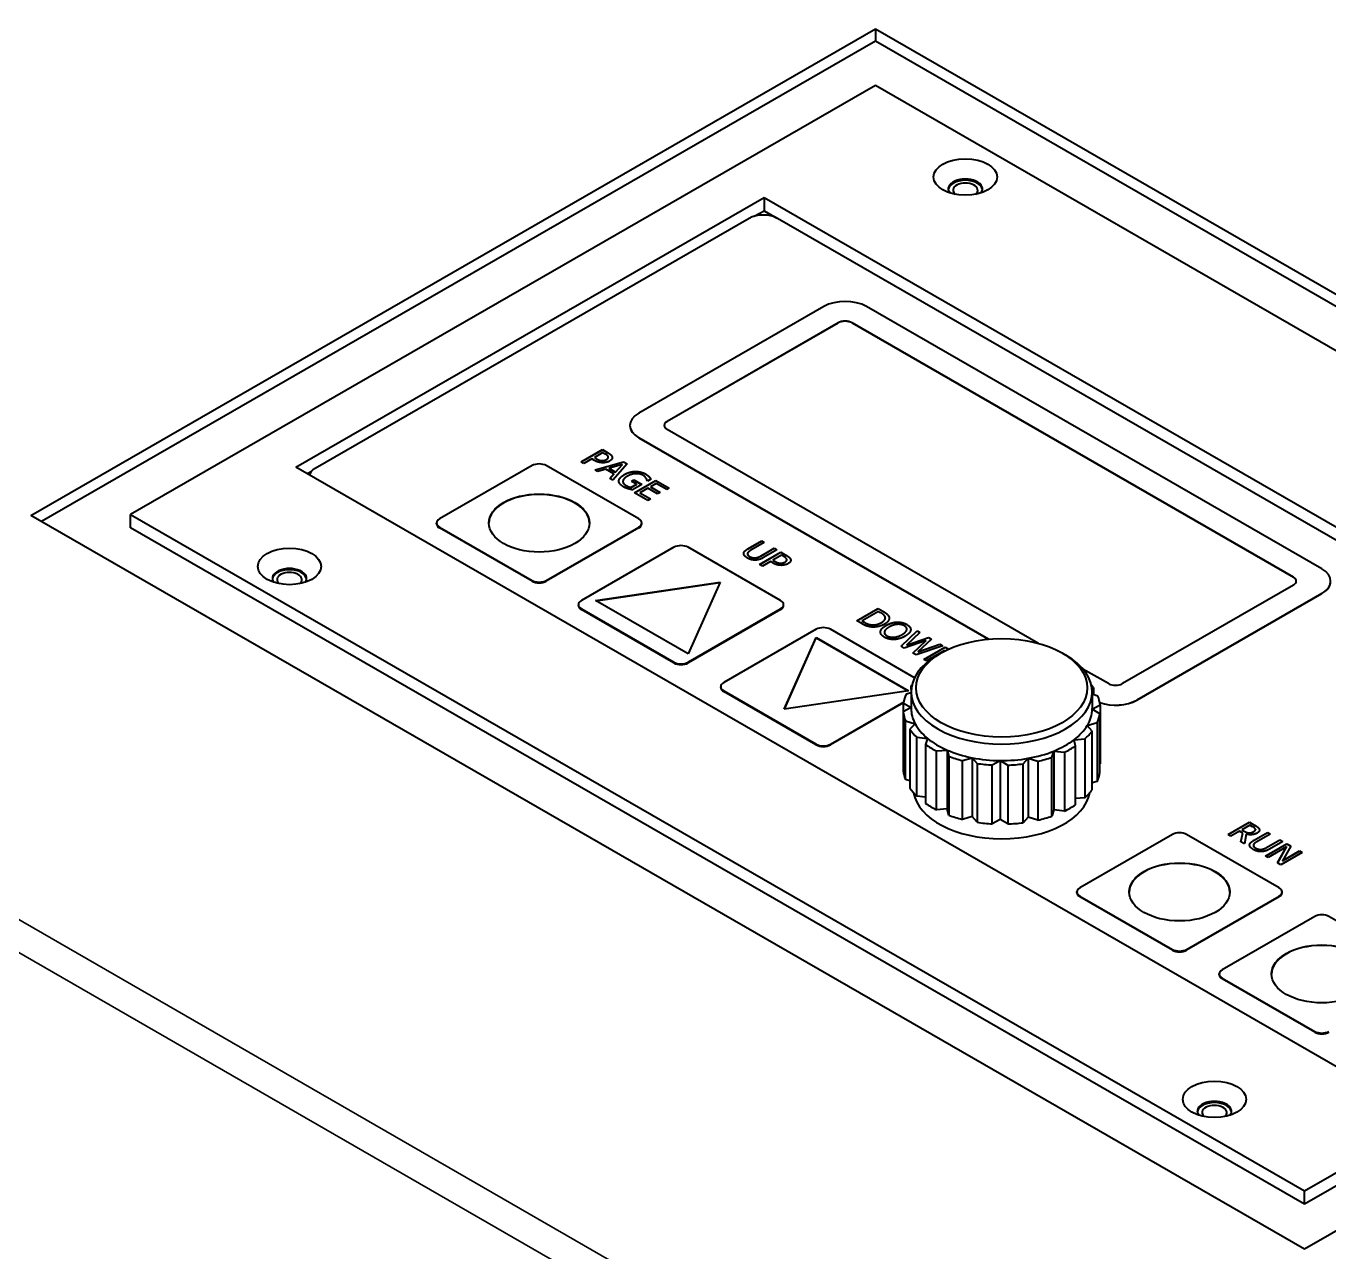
# Model space of a CAD drawing. Header units: millimetres. Extents: x 0 to 1682, y 0 to 1188.
# Drawn here: x 1490.2 to 1542, y 981.8 to 1030.5 of the extents above; entities that cross this region are included whole.
import ezdxf

# ---------------------------------------------------------------- set-up
doc = ezdxf.new("R2010")
doc.units = ezdxf.units.MM
doc.header["$LTSCALE"] = 2
doc.layers.add('가시적인 것(ISO)', color=3, linetype='Continuous', lineweight=40)
doc.layers.add('가시적인 좁은 것(ISO)', color=3, linetype='Continuous', lineweight=35)

msp = doc.modelspace()

# ---------------------------------------------------------------- linework, layer by layer
at = {"layer": '가시적인 것(ISO)'}
for p, q in [((1490.396, 1011.03), (1523.97, 1030.363)), ((1523.97, 1030.363), (1574.598, 1001.208)), ((1523.97, 1030.363), (1523.97, 1029.873)), ((1523.97, 1029.873), (1490.822, 1010.785)), ((1574.172, 1000.963), (1523.97, 1029.873)), ((1523.97, 1028.116), (1494.356, 1011.063)), ((1570.639, 1001.241), (1523.97, 1028.116)), ((1500.932, 1012.944), (1519.543, 1023.661)), ((1519.543, 1023.661), (1519.543, 1023.138)), ((1519.543, 1023.661), (1562.903, 998.692)), ((1519.156, 1022.915), (1519.543, 1023.138)), ((1519.543, 1023.138), (1520.055, 1022.843)), ((1518.949, 1022.829), (1501.696, 1012.894)), ((1562.449, 998.431), (1520.08, 1022.829)), ((1521.919, 1019.33), (1514.565, 1015.096)), ((1541.718, 1008.906), (1523.616, 1019.33)), ((1515.696, 1014.77), (1522.485, 1018.679)), ((1522.485, 1018.676), (1515.696, 1014.767)), ((1523.05, 1018.679), (1540.587, 1008.581)), ((1540.587, 1008.577), (1523.05, 1018.676)), ((1514.214, 1014.604), (1514.214, 1014.607)), ((1530.453, 1005.946), (1515.696, 1014.444)), ((1512.273, 1013.155), (1513.122, 1013.644)), ((1512.276, 1013.154), (1513.122, 1013.641)), ((1513.122, 1013.644), (1513.335, 1013.521)), ((1513.122, 1013.644), (1513.122, 1013.641)), ((1513.122, 1013.641), (1513.335, 1013.518)), ((1514.565, 1014.118), (1528.466, 1006.113)), ((1528.461, 1006.113), (1514.565, 1014.115)), ((1512.386, 1013.091), (1512.273, 1013.155)), ((1512.702, 1013.273), (1512.386, 1013.091)), ((1512.798, 1013.218), (1512.702, 1013.273)), ((1513.137, 1013.523), (1512.798, 1013.328)), ((1512.798, 1013.328), (1512.798, 1013.325)), ((1512.798, 1013.328), (1512.875, 1013.284)), ((1512.798, 1013.325), (1512.875, 1013.28)), ((1512.825, 1012.838), (1513.96, 1013.161)), ((1512.829, 1012.835), (1513.96, 1013.158)), ((1513.107, 1013.209), (1513.107, 1013.206)), ((1513.23, 1013.469), (1513.137, 1013.523)), ((1513.353, 1013.341), (1513.353, 1013.338)), ((1513.96, 1013.161), (1514.099, 1013.081)), ((1513.96, 1013.161), (1513.96, 1013.158)), ((1513.96, 1013.158), (1514.097, 1013.079)), ((1544.292, 987.975), (1500.932, 1012.944)), ((1501.386, 1012.682), (1501.546, 1012.774)), ((1510.322, 1013.008), (1506.645, 1010.89)), ((1514.565, 1010.89), (1510.888, 1013.008)), ((1512.939, 1012.772), (1512.825, 1012.838)), ((1513.254, 1012.864), (1512.939, 1012.772)), ((1513.577, 1012.678), (1513.254, 1012.864)), ((1513.911, 1013.056), (1513.381, 1012.902)), ((1513.381, 1012.902), (1513.381, 1012.898)), ((1513.381, 1012.902), (1513.643, 1012.751)), ((1513.381, 1012.898), (1513.643, 1012.748)), ((1513.417, 1012.497), (1513.577, 1012.678)), ((1513.419, 1012.495), (1513.577, 1012.674)), ((1514.099, 1013.081), (1513.536, 1012.428)), ((1513.577, 1012.678), (1513.577, 1012.674)), ((1513.643, 1012.751), (1513.911, 1013.056)), ((1513.643, 1012.748), (1513.911, 1013.053)), ((1513.643, 1012.751), (1513.643, 1012.748)), ((1513.911, 1013.056), (1513.911, 1013.053)), ((1513.536, 1012.428), (1513.417, 1012.497)), ((1513.933, 1012.376), (1513.933, 1012.373)), ((1514.251, 1012.141), (1514.471, 1012.268)), ((1514.251, 1012.138), (1514.471, 1012.264)), ((1514.251, 1012.141), (1514.251, 1012.138)), ((1514.274, 1012.381), (1514.373, 1012.438)), ((1514.471, 1012.268), (1514.274, 1012.381)), ((1514.277, 1012.379), (1514.373, 1012.435)), ((1514.681, 1012.261), (1514.31, 1012.047)), ((1514.373, 1012.438), (1514.681, 1012.261)), ((1514.373, 1012.438), (1514.373, 1012.435)), ((1514.373, 1012.435), (1514.678, 1012.259)), ((1514.396, 1011.933), (1515.244, 1012.422)), ((1514.399, 1011.931), (1515.244, 1012.418)), ((1514.471, 1012.268), (1514.471, 1012.264)), ((1514.924, 1012.107), (1514.609, 1011.926)), ((1514.905, 1012.394), (1514.896, 1012.399)), ((1515.041, 1012.472), (1514.905, 1012.394)), ((1515.314, 1011.883), (1514.924, 1012.107)), ((1514.971, 1012.57), (1514.971, 1012.567)), ((1515.257, 1012.299), (1515.024, 1012.165)), ((1515.024, 1012.165), (1515.414, 1011.941)), ((1515.024, 1012.165), (1515.024, 1012.162)), ((1515.024, 1012.162), (1515.411, 1011.939)), ((1515.244, 1012.422), (1515.775, 1012.116)), ((1515.244, 1012.422), (1515.244, 1012.418)), ((1515.244, 1012.418), (1515.772, 1012.114)), ((1515.675, 1012.058), (1515.257, 1012.299)), ((1515.775, 1012.116), (1515.675, 1012.058)), ((1514.927, 1011.627), (1514.396, 1011.933)), ((1514.609, 1011.926), (1515.027, 1011.685)), ((1514.609, 1011.926), (1514.609, 1011.923)), ((1514.609, 1011.923), (1515.024, 1011.684)), ((1515.027, 1011.685), (1514.927, 1011.627)), ((1515.414, 1011.941), (1515.314, 1011.883)), ((1541.025, 981.875), (1490.396, 1011.03)), ((1494.356, 1011.063), (1541.025, 984.188)), ((1494.356, 1010.539), (1494.356, 1011.063)), ((1541.025, 983.664), (1494.356, 1010.539)), ((1506.528, 1010.695), (1506.528, 1010.727)), ((1506.645, 1010.565), (1510.322, 1008.447)), ((1510.322, 1008.414), (1506.645, 1010.532)), ((1510.888, 1008.447), (1514.565, 1010.565)), ((1514.565, 1010.532), (1510.888, 1008.414)), ((1514.682, 1010.695), (1514.682, 1010.727)), ((1518.911, 1009.71), (1519.441, 1010.015)), ((1518.911, 1009.706), (1519.441, 1010.011)), ((1519.441, 1010.015), (1519.554, 1009.95)), ((1519.441, 1010.015), (1519.441, 1010.011)), ((1519.441, 1010.011), (1519.551, 1009.948)), ((1515.959, 1009.762), (1512.282, 1007.644)), ((1520.202, 1007.644), (1516.525, 1009.762)), ((1518.885, 1009.502), (1518.885, 1009.499)), ((1519.554, 1009.95), (1519.024, 1009.645)), ((1519.368, 1009.079), (1520.216, 1009.568)), ((1519.371, 1009.078), (1520.216, 1009.565)), ((1519.41, 1009.419), (1519.942, 1009.726)), ((1519.41, 1009.416), (1519.942, 1009.723)), ((1520.055, 1009.661), (1519.525, 1009.356)), ((1519.942, 1009.726), (1520.055, 1009.661)), ((1519.942, 1009.726), (1519.942, 1009.723)), ((1519.942, 1009.723), (1520.052, 1009.659)), ((1520.216, 1009.568), (1520.43, 1009.445)), ((1520.216, 1009.568), (1520.216, 1009.565)), ((1520.216, 1009.565), (1520.43, 1009.442)), ((1519.481, 1009.014), (1519.368, 1009.079)), ((1519.797, 1009.197), (1519.481, 1009.014)), ((1519.893, 1009.142), (1519.797, 1009.197)), ((1520.232, 1009.447), (1519.893, 1009.252)), ((1519.893, 1009.252), (1519.893, 1009.249)), ((1519.893, 1009.252), (1519.97, 1009.208)), ((1519.893, 1009.249), (1519.97, 1009.204)), ((1520.202, 1009.133), (1520.202, 1009.13)), ((1520.325, 1009.393), (1520.232, 1009.447)), ((1520.448, 1009.265), (1520.448, 1009.262)), ((1512.848, 1007.644), (1517.798, 1008.377)), ((1512.871, 1007.631), (1517.79, 1008.36)), ((1517.798, 1008.377), (1516.525, 1005.527)), ((1540.587, 1008.255), (1533.798, 1004.346)), ((1534.364, 1003.694), (1541.718, 1007.929)), ((1541.718, 1007.926), (1534.364, 1003.691)), ((1512.165, 1007.449), (1512.165, 1007.481)), ((1516.525, 1005.527), (1512.848, 1007.644)), ((1520.319, 1007.449), (1520.319, 1007.481)), ((1512.282, 1007.318), (1515.959, 1005.201)), ((1515.959, 1005.168), (1512.282, 1007.286)), ((1516.525, 1005.201), (1520.202, 1007.318)), ((1520.202, 1007.286), (1516.525, 1005.168)), ((1523.231, 1006.845), (1524.079, 1007.333)), ((1523.234, 1006.843), (1524.079, 1007.33)), ((1524.094, 1007.212), (1523.441, 1006.836)), ((1524.079, 1007.333), (1524.272, 1007.222)), ((1524.079, 1007.333), (1524.079, 1007.33)), ((1524.079, 1007.33), (1524.272, 1007.219)), ((1524.18, 1007.163), (1524.094, 1007.212)), ((1524.364, 1006.957), (1524.364, 1006.953)), ((1521.616, 1006.504), (1517.939, 1004.387)), ((1525.525, 1004.579), (1522.182, 1006.504)), ((1523.426, 1006.732), (1523.231, 1006.845)), ((1523.441, 1006.836), (1523.441, 1006.833)), ((1523.441, 1006.836), (1523.527, 1006.786)), ((1523.441, 1006.833), (1523.527, 1006.783)), ((1523.818, 1006.684), (1523.818, 1006.681)), ((1524.328, 1006.381), (1524.328, 1006.378)), ((1524.827, 1006.791), (1524.827, 1006.787)), ((1524.994, 1005.829), (1525.626, 1006.443)), ((1524.996, 1005.828), (1525.626, 1006.439)), ((1525.742, 1006.376), (1525.209, 1005.872)), ((1525.221, 1006.51), (1525.221, 1006.506)), ((1525.626, 1006.443), (1525.742, 1006.376)), ((1525.626, 1006.443), (1525.626, 1006.439)), ((1525.626, 1006.439), (1525.74, 1006.374)), ((1520.343, 1003.328), (1521.616, 1006.178)), ((1520.351, 1003.329), (1521.616, 1006.162)), ((1521.616, 1006.178), (1525.293, 1004.061)), ((1521.616, 1006.178), (1521.616, 1006.162)), ((1521.616, 1006.162), (1525.271, 1004.057)), ((1525.991, 1006.066), (1525.119, 1005.757)), ((1525.209, 1005.872), (1526.082, 1006.18)), ((1525.209, 1005.869), (1526.082, 1006.177)), ((1525.209, 1005.872), (1525.209, 1005.869)), ((1525.459, 1005.561), (1525.991, 1006.066)), ((1525.461, 1005.56), (1525.991, 1006.063)), ((1526.648, 1005.854), (1525.586, 1005.488)), ((1526.196, 1006.114), (1525.655, 1005.606)), ((1525.655, 1005.606), (1526.537, 1005.918)), ((1525.655, 1005.603), (1526.537, 1005.915)), ((1525.991, 1006.066), (1525.991, 1006.063)), ((1526.082, 1006.18), (1526.196, 1006.114)), ((1526.082, 1006.18), (1526.082, 1006.177)), ((1526.082, 1006.177), (1526.194, 1006.112)), ((1526.537, 1005.918), (1526.648, 1005.854)), ((1526.537, 1005.918), (1526.537, 1005.915)), ((1526.537, 1005.915), (1526.644, 1005.853)), ((1525.119, 1005.757), (1524.994, 1005.829)), ((1525.586, 1005.488), (1525.459, 1005.561)), ((1525.655, 1005.606), (1525.655, 1005.603)), ((1525.9, 1005.307), (1526.749, 1005.796)), ((1525.903, 1005.306), (1526.749, 1005.793)), ((1526.737, 1005.668), (1526.005, 1005.247)), ((1526.577, 1005.558), (1526.435, 1005.476)), ((1526.719, 1005.636), (1526.737, 1005.668)), ((1526.722, 1005.637), (1526.737, 1005.665)), ((1526.737, 1005.668), (1526.737, 1005.665)), ((1526.749, 1005.796), (1526.886, 1005.717)), ((1526.749, 1005.796), (1526.749, 1005.793)), ((1526.749, 1005.793), (1526.883, 1005.716)), ((1531.403, 1005.558), (1531.545, 1005.476)), ((1526.005, 1005.247), (1525.9, 1005.307)), ((1533.233, 1004.346), (1532.223, 1004.927)), ((1517.822, 1004.191), (1517.822, 1004.224)), ((1517.939, 1004.061), (1521.616, 1001.943)), ((1521.616, 1001.911), (1517.939, 1004.028)), ((1525.293, 1004.061), (1520.343, 1003.328)), ((1525.39, 1003.98), (1525.194, 1003.924)), ((1525.39, 1004.015), (1525.39, 1003.361)), ((1525.394, 1004.26), (1525.411, 1004.239)), ((1525.394, 1004.11), (1525.394, 1004.26)), ((1532.584, 1004.135), (1532.636, 1004.191)), ((1532.59, 1004.015), (1532.59, 1003.361)), ((1532.816, 1003.852), (1532.59, 1003.921)), ((1532.636, 1004.191), (1532.636, 1003.907)), ((1522.182, 1001.943), (1525.096, 1003.621)), ((1525.089, 1003.585), (1522.182, 1001.911)), ((1525.39, 1003.395), (1525.078, 1003.221)), ((1525.088, 1003.576), (1525.39, 1003.396)), ((1525.088, 1003.227), (1525.088, 1003.576)), ((1532.589, 1003.327), (1532.902, 1003.502)), ((1532.892, 1003.147), (1532.589, 1003.327)), ((1532.902, 1003.502), (1532.902, 1001.163)), ((1525.078, 1003.221), (1525.078, 1000.883)), ((1525.164, 1002.871), (1525.548, 1002.753)), ((1525.164, 1000.533), (1525.164, 1002.871)), ((1525.548, 1002.753), (1525.344, 1002.532)), ((1532.395, 1002.688), (1532.786, 1002.798)), ((1532.786, 1002.798), (1532.786, 1000.46)), ((1532.892, 1000.809), (1532.892, 1003.147)), ((1525.344, 1002.532), (1525.344, 1000.194)), ((1532.586, 1002.463), (1532.395, 1002.688)), ((1532.586, 1000.125), (1532.586, 1002.463)), ((1525.614, 1002.214), (1526.043, 1002.171)), ((1525.614, 999.876), (1525.614, 1002.214)), ((1526.043, 1002.171), (1525.968, 1001.924)), ((1525.968, 1001.924), (1525.968, 999.586)), ((1526.395, 1001.669), (1526.826, 1001.705)), ((1526.826, 1001.705), (1526.826, 999.366)), ((1526.826, 1001.705), (1526.887, 1001.456)), ((1531.867, 1002.115), (1532.298, 1002.151)), ((1531.928, 1001.867), (1531.867, 1002.115)), ((1531.928, 999.529), (1531.928, 1001.867)), ((1532.298, 1002.151), (1532.298, 999.812)), ((1526.395, 999.331), (1526.395, 1001.669)), ((1526.887, 1001.456), (1526.887, 999.118)), ((1527.43, 1001.291), (1527.821, 1001.401)), ((1527.43, 998.952), (1527.43, 1001.291)), ((1527.821, 1001.401), (1527.821, 999.062)), ((1527.821, 1001.401), (1528.012, 1001.175)), ((1528.618, 1001.114), (1528.931, 1001.289)), ((1528.931, 1001.289), (1528.931, 998.95)), ((1528.931, 1001.289), (1529.233, 1001.108)), ((1529.842, 1001.158), (1530.046, 1001.379)), ((1530.046, 1001.379), (1530.046, 999.041)), ((1530.046, 1001.379), (1530.43, 1001.262)), ((1530.43, 1001.262), (1530.43, 998.924)), ((1530.982, 1001.417), (1531.058, 1001.664)), ((1530.982, 999.079), (1530.982, 1001.417)), ((1531.058, 1001.664), (1531.058, 999.326)), ((1531.058, 1001.664), (1531.487, 1001.621)), ((1531.487, 1001.621), (1531.487, 999.283)), ((1541.025, 984.188), (1570.639, 1001.241)), ((1574.598, 1001.208), (1541.025, 981.875)), ((1528.012, 1001.175), (1528.012, 998.837)), ((1528.618, 998.776), (1528.618, 1001.114)), ((1529.233, 1001.108), (1529.233, 998.77)), ((1529.842, 998.82), (1529.842, 1001.158)), ((1532.902, 1001.163), (1532.892, 1001.158)), ((1570.639, 1000.718), (1541.025, 983.664)), ((1525.344, 1000.478), (1525.164, 1000.533)), ((1532.786, 1000.46), (1532.586, 1000.404)), ((1525.968, 999.84), (1525.614, 999.876)), ((1532.298, 999.812), (1531.928, 999.782)), ((1526.826, 999.366), (1526.395, 999.331)), ((1526.887, 999.118), (1526.826, 999.366)), ((1531.058, 999.326), (1530.982, 999.079)), ((1531.487, 999.283), (1531.058, 999.326)), ((1527.821, 999.062), (1527.43, 998.952)), ((1528.012, 998.837), (1527.821, 999.062)), ((1528.931, 998.95), (1528.618, 998.776)), ((1529.233, 998.77), (1528.931, 998.95)), ((1530.046, 999.041), (1529.842, 998.82)), ((1530.43, 998.924), (1530.046, 999.041)), ((1537.992, 998.355), (1538.84, 998.843)), ((1537.994, 998.353), (1538.84, 998.84)), ((1538.855, 998.722), (1538.536, 998.538)), ((1538.84, 998.843), (1539.059, 998.717)), ((1538.84, 998.843), (1538.84, 998.84)), ((1538.84, 998.84), (1539.059, 998.714)), ((1538.967, 998.658), (1538.855, 998.722)), ((1535.778, 998.349), (1532.101, 996.231)), ((1540.021, 996.231), (1536.344, 998.349)), ((1538.104, 998.29), (1537.992, 998.355)), ((1538.442, 998.484), (1538.104, 998.29)), ((1538.571, 998.41), (1538.442, 998.484)), ((1538.502, 998.061), (1538.571, 998.41)), ((1538.502, 998.061), (1538.571, 998.406)), ((1538.536, 998.538), (1538.536, 998.535)), ((1538.536, 998.538), (1538.635, 998.481)), ((1538.536, 998.535), (1538.635, 998.478)), ((1538.571, 998.41), (1538.571, 998.406)), ((1538.716, 998.363), (1538.648, 997.977)), ((1538.833, 998.418), (1538.833, 998.415)), ((1539.024, 998.127), (1539.554, 998.432)), ((1539.024, 998.124), (1539.554, 998.429)), ((1539.076, 998.544), (1539.076, 998.541)), ((1539.667, 998.367), (1539.137, 998.062)), ((1539.523, 997.837), (1540.055, 998.144)), ((1539.523, 997.834), (1540.055, 998.14)), ((1539.554, 998.432), (1539.667, 998.367)), ((1539.554, 998.432), (1539.554, 998.429)), ((1539.554, 998.429), (1539.664, 998.366)), ((1540.168, 998.079), (1539.638, 997.774)), ((1540.055, 998.144), (1540.168, 998.079)), ((1540.055, 998.144), (1540.055, 998.14)), ((1540.055, 998.14), (1540.165, 998.077)), ((1538.648, 997.977), (1538.502, 998.061)), ((1538.998, 997.92), (1538.998, 997.917)), ((1539.481, 997.497), (1540.329, 997.986)), ((1539.484, 997.495), (1540.329, 997.982)), ((1540.318, 997.858), (1539.586, 997.436)), ((1539.962, 997.22), (1540.318, 997.858)), ((1539.963, 997.219), (1540.318, 997.854)), ((1540.937, 997.636), (1540.088, 997.147)), ((1540.49, 997.893), (1540.16, 997.31)), ((1540.16, 997.31), (1540.831, 997.697)), ((1540.16, 997.306), (1540.831, 997.693)), ((1540.318, 997.858), (1540.318, 997.854)), ((1540.329, 997.986), (1540.49, 997.893)), ((1540.329, 997.986), (1540.329, 997.982)), ((1540.329, 997.982), (1540.488, 997.891)), ((1540.831, 997.697), (1540.937, 997.636)), ((1540.831, 997.697), (1540.831, 997.693)), ((1540.831, 997.693), (1540.934, 997.634)), ((1539.586, 997.436), (1539.481, 997.497)), ((1540.088, 997.147), (1539.962, 997.22)), ((1540.16, 997.31), (1540.16, 997.306)), ((1531.984, 996.036), (1531.984, 996.068)), ((1540.138, 996.036), (1540.138, 996.068)), ((1532.101, 995.905), (1535.778, 993.788)), ((1535.778, 993.755), (1532.101, 995.873)), ((1536.344, 993.788), (1540.021, 995.905)), ((1540.021, 995.873), (1536.344, 993.755)), ((1541.435, 995.091), (1537.758, 992.974)), ((1545.678, 992.974), (1542.001, 995.091)), ((1537.641, 992.778), (1537.641, 992.811)), ((1537.758, 992.648), (1541.435, 990.53)), ((1541.435, 990.498), (1537.758, 992.615)), ((1541.025, 983.664), (1541.025, 984.188))]:
    msp.add_line(p, q, dxfattribs=at)
for centre, major_axis in [((1527.547, 1024.476), (1.26, 0)), ((1510.605, 1010.727), (2, 0)), ((1500.677, 1009.002), (1.26, 0)), ((1528.99, 1004.179), (-3.4, 0)), ((1536.061, 996.068), (2, 0)), ((1541.718, 992.811), (2, 0)), ((1537.447, 987.828), (1.26, 0))]:
    msp.add_ellipse(centre, major_axis=major_axis, ratio=0.575862, dxfattribs=at)
for centre, major_axis, start_param, end_param in [((1527.547, 1024.001), (0.68, 0), 5.872415, 9.835549), ((1527.547, 1023.952), (0.68, 0), 0.062675, 3.078918), ((1527.547, 1023.952), (-0.492, 0), 2.520356, 6.904422), ((1519.515, 1022.503), (-0.8, 0), 3.926991, 5.497787), ((1522.767, 1018.842), (1.2, 0), 0.785398, 2.356194), ((1522.767, 1018.516), (-0.4, 0), 3.926991, 5.497787), ((1522.767, 1018.513), (-0.4, 0), 3.926991, 5.497787), ((1515.414, 1014.607), (-1.2, 0), 5.497787, 7.068583), ((1515.979, 1014.607), (-0.4, 0), 5.497787, 7.068583), ((1515.979, 1014.604), (-0.4, 0), 5.497787, 6.276087), ((1515.414, 1014.604), (-1.2, 0), 0, 0.785398), ((1502.261, 1012.568), (-0.8, 0), 5.497787, 6.138627), ((1510.605, 1012.845), (0.4, 0), 0.785398, 2.356194), ((1510.605, 1010.711), (-2, 0), 3.148691, 6.276087), ((1506.928, 1010.727), (-0.4, 0), 5.497787, 7.068583), ((1506.928, 1010.695), (-0.4, 0), 0, 0.785398), ((1514.282, 1010.727), (0.4, 0), 5.497787, 7.068583), ((1514.282, 1010.695), (0.4, 0), 5.497787, 6.283185), ((1516.242, 1009.599), (0.4, 0), 0.785398, 2.356194), ((1500.677, 1008.528), (0.68, 0), 5.872415, 9.835549), ((1500.677, 1008.479), (0.68, 0), 0.062675, 3.078918), ((1500.677, 1008.479), (-0.492, 0), 2.520356, 6.904422), ((1510.605, 1008.61), (-0.4, 0), 0.785398, 2.356194), ((1540.304, 1008.418), (0.4, 0), 5.497787, 7.068583), ((1540.304, 1008.414), (0.4, 0), 0.007099, 0.785398), ((1540.869, 1008.418), (1.2, 0), 5.497787, 7.068583), ((1510.605, 1008.577), (-0.4, 0), 0.785398, 2.356194), ((1540.869, 1008.414), (1.2, 0), 5.497787, 6.283185), ((1512.565, 1007.481), (-0.4, 0), 5.497787, 7.068583), ((1512.565, 1007.449), (-0.4, 0), 0, 0.785398), ((1519.919, 1007.481), (0.4, 0), 5.497787, 7.068583), ((1519.919, 1007.449), (0.4, 0), 5.497787, 6.283185), ((1521.899, 1006.341), (0.4, 0), 0.785398, 2.356194), ((1528.99, 1004.015), (-3.6, 0), 5.50164, 10.206324), ((1516.242, 1005.364), (-0.4, 0), 0.785398, 2.356194), ((1516.242, 1005.331), (-0.4, 0), 0.785398, 2.356194), ((1518.222, 1004.224), (-0.4, 0), 5.497787, 7.068583), ((1528.99, 1003.361), (3.92, 0), 2.713521, 2.732301), ((1528.99, 1003.361), (3.92, 0), 0.376276, 0.428072), ((1533.515, 1004.509), (0.4, 0), 3.926991, 5.497787), ((1518.222, 1004.191), (-0.4, 0), 0, 0.785398), ((1528.99, 1003.361), (-3.92, 0), 6.031143, 6.188053), ((1528.99, 1003.361), (3.92, 0), 0.062117, 0.219027), ((1528.99, 1003.361), (-3.6, 0), 0, 0.297651), ((1528.99, 1003.361), (3.6, 0), 5.952518, 6.266677), ((1528.99, 1003.361), (3.6, 0), 6.266677, 6.283185), ((1533.515, 1004.183), (-1.2, 0), 1.021773, 2.356194), ((1533.515, 1004.18), (-1.2, 0), 1.022379, 2.356194), ((1528.99, 1003.361), (-3.92, 0), 0.062117, 0.219027), ((1528.99, 1003.361), (-3.6, 0), 0.297651, 0.611811), ((1528.99, 1003.361), (3.92, 0), 6.031143, 6.188053), ((1528.99, 1003.361), (-3.92, 0), 0.376276, 0.533186), ((1528.99, 1003.361), (3.6, 0), 5.638359, 5.952518), ((1528.99, 1003.361), (-3.92, 0), 2.575391, 2.732301), ((1521.899, 1002.106), (-0.4, 0), 0.785398, 2.356194), ((1521.899, 1002.074), (-0.4, 0), 0.785398, 2.356194), ((1528.99, 1003.361), (-3.92, 0), 0.690435, 0.847346), ((1528.99, 1003.361), (3.6, 0), 3.753403, 4.067563), ((1528.99, 1003.361), (3.6, 0), 4.067563, 4.381722), ((1528.99, 1003.361), (3.6, 0), 5.3242, 5.638359), ((1528.99, 1003.361), (-3.92, 0), 2.261231, 2.418142), ((1528.99, 1003.361), (-3.92, 0), 1.004594, 1.161505), ((1528.99, 1003.361), (3.6, 0), 4.381722, 4.695881), ((1528.99, 1003.361), (3.6, 0), 4.695881, 5.01004), ((1528.99, 1003.361), (3.6, 0), 5.01004, 5.3242), ((1528.99, 1003.361), (-3.92, 0), 1.947072, 2.103983), ((1528.99, 1001.023), (-3.92, 0), 0.062117, 0.219027), ((1528.99, 1003.361), (-3.92, 0), 1.318754, 1.475664), ((1528.99, 1003.361), (-3.92, 0), 1.632913, 1.789823), ((1528.99, 1001.023), (3.92, 0), 6.031143, 6.188053), ((1528.99, 1001.023), (-3.92, 0), 0.376276, 0.533186), ((1528.99, 1000.206), (3.52, 0), 3.23784, 6.186938), ((1528.99, 1001.023), (3.92, 0), 5.716983, 5.873894), ((1528.99, 1001.023), (3.92, 0), 3.832028, 3.988938), ((1528.99, 1001.023), (3.92, 0), 4.146187, 4.303098), ((1528.99, 1001.023), (3.92, 0), 5.402824, 5.559735), ((1528.99, 1001.023), (3.92, 0), 4.460346, 4.617257), ((1528.99, 1001.023), (3.92, 0), 4.774505, 4.931416), ((1528.99, 1001.023), (3.92, 0), 5.088665, 5.245575), ((1536.061, 998.186), (0.4, 0), 0.785398, 2.356194), ((1536.061, 996.052), (-2, 0), 3.148691, 6.276087), ((1532.384, 996.068), (-0.4, 0), 5.497787, 7.068583), ((1532.384, 996.036), (-0.4, 0), 0, 0.785398), ((1539.738, 996.068), (0.4, 0), 5.497787, 7.068583), ((1539.738, 996.036), (0.4, 0), 5.497787, 6.283185), ((1541.718, 994.928), (0.4, 0), 0.785398, 2.356194), ((1541.718, 992.794), (-2, 0), 3.148691, 6.276087), ((1536.061, 993.951), (-0.4, 0), 0.785398, 2.356194), ((1536.061, 993.918), (-0.4, 0), 0.785398, 2.356194), ((1538.041, 992.811), (-0.4, 0), 5.497787, 7.068583), ((1538.041, 992.778), (-0.4, 0), 0, 0.785398), ((1541.718, 990.693), (-0.4, 0), 0.785398, 2.356194), ((1541.718, 990.661), (-0.4, 0), 0.785398, 2.356194), ((1537.447, 987.354), (0.68, 0), 5.872415, 9.835549), ((1537.447, 987.305), (0.68, 0), 0.062675, 3.078918), ((1537.447, 987.305), (-0.492, 0), 2.520356, 6.904422)]:
    msp.add_ellipse(centre, major_axis=major_axis, ratio=0.575862, start_param=start_param, end_param=end_param, dxfattribs=at)
for points in [[(1513.139, 1013.122), (1513.052, 1013.123), (1512.888, 1013.165), (1512.798, 1013.218)], [(1512.875, 1013.284), (1512.944, 1013.244), (1513.051, 1013.208), (1513.107, 1013.209)], [(1512.875, 1013.28), (1512.944, 1013.241), (1513.051, 1013.205), (1513.107, 1013.206)], [(1513.107, 1013.209), (1513.158, 1013.209), (1513.241, 1013.23), (1513.281, 1013.254)], [(1513.107, 1013.206), (1513.158, 1013.206), (1513.241, 1013.227), (1513.281, 1013.25)], [(1513.402, 1013.188), (1513.347, 1013.156), (1513.209, 1013.122), (1513.139, 1013.122)], [(1513.349, 1013.363), (1513.34, 1013.389), (1513.283, 1013.439), (1513.23, 1013.469)], [(1513.281, 1013.254), (1513.325, 1013.279), (1513.359, 1013.334), (1513.349, 1013.363)], [(1513.335, 1013.521), (1513.41, 1013.478), (1513.492, 1013.403), (1513.504, 1013.363)], [(1513.335, 1013.518), (1513.41, 1013.475), (1513.492, 1013.399), (1513.504, 1013.36)], [(1513.504, 1013.363), (1513.519, 1013.317), (1513.473, 1013.229), (1513.402, 1013.188)], [(1513.504, 1013.36), (1513.51, 1013.342), (1513.51, 1013.325)], [(1513.773, 1012.4), (1513.776, 1012.463), (1513.886, 1012.592), (1513.993, 1012.654)], [(1513.773, 1012.397), (1513.776, 1012.46), (1513.886, 1012.589), (1513.993, 1012.651)], [(1514.115, 1012.588), (1514.029, 1012.539), (1513.941, 1012.443), (1513.935, 1012.396)], [(1513.993, 1012.654), (1514.096, 1012.713), (1514.316, 1012.773), (1514.427, 1012.776)], [(1513.993, 1012.651), (1514.096, 1012.71), (1514.316, 1012.77), (1514.427, 1012.772)], [(1514.726, 1012.625), (1514.603, 1012.696), (1514.268, 1012.677), (1514.115, 1012.588)], [(1514.427, 1012.776), (1514.535, 1012.778), (1514.746, 1012.726), (1514.837, 1012.674)], [(1514.427, 1012.772), (1514.535, 1012.775), (1514.746, 1012.723), (1514.837, 1012.671)], [(1514.86, 1012.502), (1514.843, 1012.532), (1514.777, 1012.596), (1514.726, 1012.625)], [(1514.837, 1012.674), (1514.88, 1012.649), (1514.946, 1012.597), (1514.971, 1012.57)], [(1514.837, 1012.671), (1514.88, 1012.646), (1514.946, 1012.593), (1514.971, 1012.567)], [(1513.956, 1012.168), (1513.866, 1012.219), (1513.771, 1012.337), (1513.773, 1012.4)], [(1513.773, 1012.393), (1513.773, 1012.395), (1513.773, 1012.397)], [(1513.935, 1012.396), (1513.927, 1012.349), (1513.985, 1012.263), (1514.049, 1012.226)], [(1514.137, 1012.091), (1514.083, 1012.109), (1514.003, 1012.14), (1513.956, 1012.168)], [(1514.049, 1012.226), (1514.097, 1012.199), (1514.205, 1012.152), (1514.251, 1012.141)], [(1514.049, 1012.223), (1514.097, 1012.196), (1514.205, 1012.149), (1514.251, 1012.138)], [(1514.31, 1012.047), (1514.28, 1012.054), (1514.177, 1012.079), (1514.137, 1012.091)], [(1514.896, 1012.399), (1514.893, 1012.422), (1514.882, 1012.467), (1514.86, 1012.502)], [(1514.971, 1012.57), (1514.991, 1012.548), (1515.031, 1012.491), (1515.041, 1012.472)], [(1518.734, 1009.514), (1518.733, 1009.565), (1518.821, 1009.657), (1518.911, 1009.71)], [(1518.881, 1009.339), (1518.806, 1009.382), (1518.734, 1009.469), (1518.734, 1009.514)], [(1518.889, 1009.525), (1518.878, 1009.492), (1518.921, 1009.427), (1518.977, 1009.395)], [(1519.024, 1009.645), (1518.965, 1009.611), (1518.9, 1009.556), (1518.889, 1009.525)], [(1519.186, 1009.254), (1519.105, 1009.254), (1518.959, 1009.294), (1518.881, 1009.339)], [(1518.977, 1009.395), (1519.03, 1009.364), (1519.148, 1009.337), (1519.205, 1009.343)], [(1518.977, 1009.391), (1519.03, 1009.361), (1519.148, 1009.333), (1519.205, 1009.34)], [(1519.525, 1009.356), (1519.437, 1009.305), (1519.274, 1009.253), (1519.186, 1009.254)], [(1519.205, 1009.343), (1519.259, 1009.35), (1519.353, 1009.387), (1519.41, 1009.419)], [(1519.205, 1009.34), (1519.259, 1009.347), (1519.353, 1009.383), (1519.41, 1009.416)], [(1520.234, 1009.046), (1520.147, 1009.046), (1519.983, 1009.089), (1519.893, 1009.142)], [(1519.97, 1009.208), (1520.039, 1009.168), (1520.146, 1009.132), (1520.202, 1009.133)], [(1519.97, 1009.204), (1520.039, 1009.165), (1520.146, 1009.129), (1520.202, 1009.13)], [(1520.202, 1009.133), (1520.253, 1009.133), (1520.335, 1009.154), (1520.376, 1009.178)], [(1520.202, 1009.13), (1520.253, 1009.13), (1520.335, 1009.151), (1520.376, 1009.174)], [(1520.497, 1009.112), (1520.442, 1009.08), (1520.304, 1009.046), (1520.234, 1009.046)], [(1520.444, 1009.287), (1520.435, 1009.313), (1520.378, 1009.362), (1520.325, 1009.393)], [(1520.376, 1009.178), (1520.42, 1009.203), (1520.454, 1009.258), (1520.444, 1009.287)], [(1520.43, 1009.445), (1520.505, 1009.402), (1520.586, 1009.326), (1520.599, 1009.287)], [(1520.43, 1009.442), (1520.505, 1009.398), (1520.586, 1009.323), (1520.599, 1009.284)], [(1520.599, 1009.287), (1520.614, 1009.241), (1520.568, 1009.153), (1520.497, 1009.112)], [(1520.599, 1009.284), (1520.604, 1009.266), (1520.605, 1009.249)], [(1524.354, 1007.004), (1524.335, 1007.046), (1524.257, 1007.119), (1524.18, 1007.163)], [(1524.207, 1006.772), (1524.305, 1006.828), (1524.378, 1006.945), (1524.354, 1007.004)], [(1524.272, 1007.222), (1524.392, 1007.153), (1524.492, 1007.054), (1524.509, 1007.008)], [(1524.272, 1007.219), (1524.392, 1007.15), (1524.492, 1007.051), (1524.509, 1007.005)], [(1524.509, 1007.008), (1524.537, 1006.93), (1524.447, 1006.774), (1524.323, 1006.703)], [(1524.509, 1007.005), (1524.519, 1006.976), (1524.519, 1006.947)], [(1523.795, 1006.598), (1523.689, 1006.612), (1523.529, 1006.673), (1523.426, 1006.732)], [(1523.527, 1006.786), (1523.602, 1006.743), (1523.74, 1006.692), (1523.818, 1006.684)], [(1523.527, 1006.783), (1523.602, 1006.74), (1523.74, 1006.688), (1523.818, 1006.681)], [(1524.323, 1006.703), (1524.207, 1006.636), (1523.926, 1006.583), (1523.795, 1006.598)], [(1523.818, 1006.684), (1523.917, 1006.673), (1524.108, 1006.715), (1524.207, 1006.772)], [(1523.818, 1006.681), (1523.917, 1006.669), (1524.108, 1006.711), (1524.207, 1006.768)], [(1524.331, 1006.19), (1524.245, 1006.24), (1524.166, 1006.353), (1524.173, 1006.415)], [(1524.172, 1006.395), (1524.172, 1006.403), (1524.173, 1006.411)], [(1524.173, 1006.415), (1524.18, 1006.475), (1524.294, 1006.601), (1524.398, 1006.661)], [(1524.173, 1006.411), (1524.18, 1006.472), (1524.294, 1006.597), (1524.398, 1006.658)], [(1524.516, 1006.593), (1524.349, 1006.497), (1524.312, 1006.314), (1524.429, 1006.246)], [(1524.328, 1006.378), (1524.328, 1006.301), (1524.429, 1006.243)], [(1524.398, 1006.661), (1524.505, 1006.722), (1524.72, 1006.785), (1524.827, 1006.791)], [(1524.398, 1006.658), (1524.505, 1006.719), (1524.72, 1006.782), (1524.827, 1006.787)], [(1524.842, 1006.701), (1524.765, 1006.695), (1524.598, 1006.641), (1524.516, 1006.593)], [(1524.827, 1006.791), (1524.933, 1006.795), (1525.13, 1006.749), (1525.215, 1006.7)], [(1524.827, 1006.787), (1524.933, 1006.791), (1525.13, 1006.745), (1525.215, 1006.696)], [(1525.118, 1006.643), (1525.057, 1006.678), (1524.922, 1006.707), (1524.842, 1006.701)], [(1525.031, 1006.297), (1525.115, 1006.345), (1525.208, 1006.441), (1525.218, 1006.484)], [(1525.031, 1006.293), (1525.115, 1006.342), (1525.208, 1006.437), (1525.218, 1006.481)], [(1525.218, 1006.484), (1525.228, 1006.529), (1525.177, 1006.609), (1525.118, 1006.643)], [(1525.374, 1006.476), (1525.366, 1006.416), (1525.254, 1006.29), (1525.148, 1006.229)], [(1525.215, 1006.7), (1525.302, 1006.65), (1525.38, 1006.535), (1525.374, 1006.476)], [(1525.218, 1006.481), (1525.221, 1006.494), (1525.221, 1006.506)], [(1524.72, 1006.099), (1524.609, 1006.095), (1524.414, 1006.143), (1524.331, 1006.19)], [(1524.429, 1006.246), (1524.547, 1006.179), (1524.864, 1006.2), (1525.031, 1006.297)], [(1524.429, 1006.243), (1524.547, 1006.175), (1524.864, 1006.197), (1525.031, 1006.293)], [(1525.148, 1006.229), (1525.045, 1006.169), (1524.826, 1006.103), (1524.72, 1006.099)], [(1539.073, 998.563), (1539.065, 998.586), (1539.014, 998.631), (1538.967, 998.658)], [(1539.059, 998.717), (1539.132, 998.675), (1539.214, 998.61), (1539.23, 998.567)], [(1539.059, 998.714), (1539.132, 998.672), (1539.214, 998.606), (1539.23, 998.564)], [(1538.635, 998.481), (1538.684, 998.453), (1538.779, 998.418), (1538.833, 998.418)], [(1538.635, 998.478), (1538.684, 998.45), (1538.779, 998.415), (1538.833, 998.415)], [(1539.141, 998.405), (1539.048, 998.352), (1538.827, 998.334), (1538.716, 998.363)], [(1538.833, 998.418), (1538.881, 998.418), (1538.97, 998.442), (1539.014, 998.468)], [(1538.833, 998.415), (1538.881, 998.414), (1538.97, 998.439), (1539.014, 998.464)], [(1538.847, 997.932), (1538.846, 997.983), (1538.934, 998.075), (1539.024, 998.127)], [(1539.014, 998.468), (1539.051, 998.489), (1539.082, 998.537), (1539.073, 998.563)], [(1539.23, 998.567), (1539.246, 998.525), (1539.207, 998.443), (1539.141, 998.405)], [(1539.23, 998.564), (1539.237, 998.546), (1539.237, 998.528)], [(1538.994, 997.757), (1538.919, 997.8), (1538.847, 997.887), (1538.847, 997.932)], [(1539.299, 997.672), (1539.218, 997.672), (1539.073, 997.712), (1538.994, 997.757)], [(1539.002, 997.943), (1538.991, 997.91), (1539.034, 997.845), (1539.09, 997.812)], [(1539.137, 998.062), (1539.078, 998.028), (1539.013, 997.974), (1539.002, 997.943)], [(1539.09, 997.812), (1539.143, 997.782), (1539.261, 997.754), (1539.318, 997.761)], [(1539.09, 997.809), (1539.143, 997.778), (1539.261, 997.751), (1539.318, 997.758)], [(1539.638, 997.774), (1539.55, 997.723), (1539.387, 997.67), (1539.299, 997.672)], [(1539.318, 997.761), (1539.372, 997.767), (1539.466, 997.804), (1539.523, 997.837)], [(1539.318, 997.758), (1539.372, 997.764), (1539.466, 997.801), (1539.523, 997.834)]]:
    msp.add_open_spline(points, degree=2, dxfattribs=at)
for points, knots in [([(1513.281, 1013.25), (1513.325, 1013.276), (1513.353, 1013.32), (1513.353, 1013.338)], [0, 0, 0, 1, 1.625, 1.625, 1.625]), ([(1513.933, 1012.373), (1513.933, 1012.337), (1513.985, 1012.26), (1514.049, 1012.223)], [0.209524, 0.209524, 0.209524, 1, 2, 2, 2]), ([(1514.971, 1012.567), (1514.991, 1012.545), (1515.03, 1012.489), (1515.04, 1012.471)], [0, 0, 0, 1, 1.934771, 1.934771, 1.934771]), ([(1518.734, 1009.514), (1518.735, 1009.563), (1518.821, 1009.654), (1518.911, 1009.706)], [0.032059, 0.032059, 0.032059, 1, 2, 2, 2]), ([(1518.885, 1009.499), (1518.885, 1009.478), (1518.921, 1009.424), (1518.977, 1009.391)], [0.350515, 0.350515, 0.350515, 1, 2, 2, 2]), ([(1520.376, 1009.174), (1520.42, 1009.2), (1520.448, 1009.244), (1520.448, 1009.262)], [0, 0, 0, 1, 1.625, 1.625, 1.625]), ([(1524.207, 1006.768), (1524.305, 1006.825), (1524.364, 1006.918), (1524.364, 1006.953)], [0, 0, 0, 1, 1.597765, 1.597765, 1.597765]), ([(1525.215, 1006.696), (1525.302, 1006.646), (1525.374, 1006.54), (1525.375, 1006.49)], [0, 0, 0, 1, 1.849729, 1.849729, 1.849729]), ([(1538.847, 997.932), (1538.848, 997.981), (1538.934, 998.072), (1539.024, 998.124)], [0.032059, 0.032059, 0.032059, 1, 2, 2, 2]), ([(1539.014, 998.464), (1539.051, 998.486), (1539.076, 998.525), (1539.076, 998.541)], [0, 0, 0, 1, 1.633803, 1.633803, 1.633803]), ([(1538.998, 997.917), (1538.998, 997.895), (1539.034, 997.841), (1539.09, 997.809)], [0.350515, 0.350515, 0.350515, 1, 2, 2, 2])]:
    msp.add_open_spline(points, degree=2, knots=knots, dxfattribs=at)
at = {"layer": '가시적인 좁은 것(ISO)'}
for p, q in [((1386.975, 1054.25), (1536.881, 967.924)), ((1536.316, 966.944), (1386.409, 1053.27)), ((1522.485, 1018.679), (1522.485, 1018.676)), ((1523.05, 1018.676), (1523.05, 1018.679)), ((1515.696, 1014.767), (1515.696, 1014.77)), ((1514.565, 1014.115), (1514.565, 1014.118)), ((1512.875, 1013.284), (1512.875, 1013.28)), ((1513.281, 1013.254), (1513.281, 1013.25)), ((1513.335, 1013.521), (1513.335, 1013.518)), ((1513.504, 1013.363), (1513.504, 1013.36)), ((1513.993, 1012.654), (1513.993, 1012.651)), ((1514.427, 1012.776), (1514.427, 1012.772)), ((1514.837, 1012.674), (1514.837, 1012.671)), ((1513.773, 1012.4), (1513.773, 1012.397)), ((1514.049, 1012.226), (1514.049, 1012.223)), ((1506.645, 1010.532), (1506.645, 1010.565)), ((1514.565, 1010.565), (1514.565, 1010.532)), ((1518.911, 1009.71), (1518.911, 1009.706)), ((1518.977, 1009.395), (1518.977, 1009.391)), ((1519.205, 1009.343), (1519.205, 1009.34)), ((1519.41, 1009.419), (1519.41, 1009.416)), ((1519.97, 1009.208), (1519.97, 1009.204)), ((1520.376, 1009.178), (1520.376, 1009.174)), ((1520.43, 1009.445), (1520.43, 1009.442)), ((1520.599, 1009.287), (1520.599, 1009.284)), ((1510.322, 1008.447), (1510.322, 1008.414)), ((1510.888, 1008.414), (1510.888, 1008.447)), ((1540.587, 1008.581), (1540.587, 1008.577)), ((1541.718, 1007.929), (1541.718, 1007.926)), ((1512.282, 1007.286), (1512.282, 1007.318)), ((1520.202, 1007.318), (1520.202, 1007.286)), ((1524.272, 1007.222), (1524.272, 1007.219)), ((1524.509, 1007.008), (1524.509, 1007.005)), ((1523.527, 1006.786), (1523.527, 1006.783)), ((1524.173, 1006.415), (1524.173, 1006.411)), ((1524.207, 1006.772), (1524.207, 1006.768)), ((1524.398, 1006.661), (1524.398, 1006.658)), ((1525.215, 1006.7), (1525.215, 1006.696)), ((1525.218, 1006.484), (1525.218, 1006.481)), ((1524.429, 1006.246), (1524.429, 1006.243)), ((1525.031, 1006.297), (1525.031, 1006.293)), ((1515.959, 1005.201), (1515.959, 1005.168)), ((1516.525, 1005.168), (1516.525, 1005.201)), ((1517.939, 1004.028), (1517.939, 1004.061)), ((1534.364, 1003.691), (1534.364, 1003.694)), ((1521.616, 1001.943), (1521.616, 1001.911)), ((1522.182, 1001.911), (1522.182, 1001.943)), ((1539.059, 998.717), (1539.059, 998.714)), ((1538.635, 998.481), (1538.635, 998.478)), ((1539.014, 998.468), (1539.014, 998.464)), ((1539.024, 998.127), (1539.024, 998.124)), ((1539.23, 998.567), (1539.23, 998.564)), ((1539.09, 997.812), (1539.09, 997.809)), ((1539.318, 997.761), (1539.318, 997.758)), ((1539.523, 997.837), (1539.523, 997.834)), ((1532.101, 995.873), (1532.101, 995.905)), ((1540.021, 995.905), (1540.021, 995.873)), ((1535.778, 993.788), (1535.778, 993.755)), ((1536.344, 993.755), (1536.344, 993.788)), ((1537.758, 992.615), (1537.758, 992.648)), ((1541.435, 990.53), (1541.435, 990.498))]:
    msp.add_line(p, q, dxfattribs=at)

doc.saveas('drawing.dxf')
